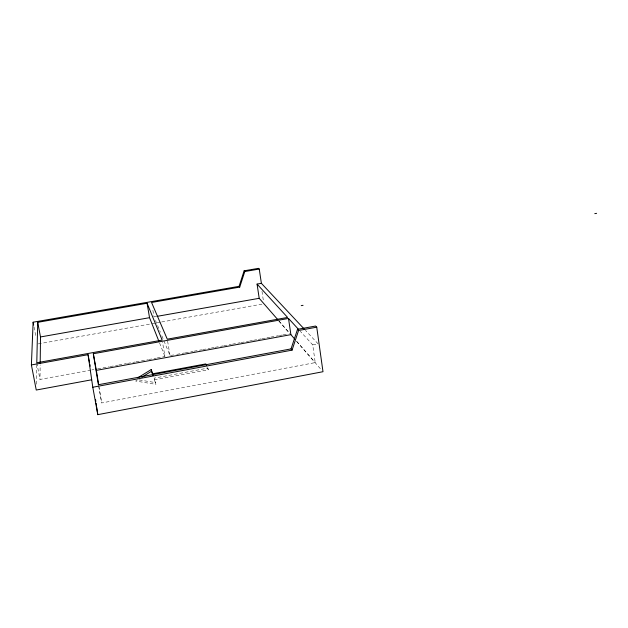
<?xml version="1.0" encoding="UTF-8"?>
<svg xmlns="http://www.w3.org/2000/svg" width="628" height="628" viewBox="0 0 628 628"><rect width="100%" height="100%" fill="white"/><g stroke="black" fill="none" stroke-linecap="round" stroke-linejoin="round"><path stroke-width="0.47" stroke-dasharray="3.14 2.35" d="M90.927 370.096L39.988 379.438L40.168 364.954M36.385 384.171L36.832 364.609M137.218 380.066L135.632 381.039L155.917 384.367L154.111 378.142L207.978 368.094L208.261 369.814L154.41 379.877L154.111 378.142M98.549 385.686L101.689 402.956L315.232 362.599L312.72 344.866L300.286 331.294M312.72 344.866L318.113 343.869L305.436 330.336M91.892 369.916L93.815 369.57M97.662 368.864L109.194 366.744M110.151 366.571L117.844 365.158M118.802 364.986L126.495 363.573M127.453 363.4L135.146 361.987M136.103 361.806L147.635 359.695M148.601 359.522L156.286 358.109M157.251 357.929L164.936 356.523L162.495 342.032M161.836 335.792L170.039 355.589L175.793 354.53M176.751 354.357L184.428 352.944M185.386 352.771L193.063 351.366M194.021 351.185L201.698 349.78M202.656 349.608L210.333 348.195M211.291 348.022L214.172 347.496M215.129 347.315L222.799 345.91M223.764 345.73L231.434 344.325M232.391 344.152L240.069 342.739M241.026 342.566L248.704 341.161M249.661 340.98L252.542 340.454M253.5 340.282L257.339 339.575M258.296 339.403L261.177 338.869M262.135 338.696L265.974 337.99M266.931 337.817L269.812 337.291M270.77 337.11L278.44 335.705M279.405 335.525L282.278 334.999M283.236 334.826L287.075 334.12M155.932 316.551L154.009 316.889L152.541 308.238M38.261 343.893L160.697 322.133M161.663 321.968L261.923 304.14M139.196 379.94L155.618 382.609M279.06 321.096L289.955 333.594M296.644 341.271L315.232 362.599M278.636 320.782L289.563 333.327M296.636 341.451L321.717 370.237M206.957 367.294L208.261 369.814M155.501 320.492L160.344 332.188M159.567 342.974L164.936 356.523M154.41 379.877L155.917 384.367M34.022 326.96L36.024 337.417M36.785 362.756L39.988 379.438M167.605 341.106L170.039 355.589M99.012 386.66L101.689 402.956M261.986 291.337L263.564 301.887"/><path stroke-width="0.94" d="M40.192 363.023L40.506 336.946L37.719 322.321L147.085 303.253L162.165 340.101L36.785 362.756L37.719 322.321M91.657 379.791L36.251 390.035L31.4 364.939L33.119 322.211L239.087 286.337L239.723 287.106L151.56 302.476L167.284 339.175L287.6 317.438L257.064 284.084L261.381 283.33L304.101 328.907M239.087 286.337L244.127 270.809L258.54 268.337L259.246 269.043L261.381 283.33M239.723 287.106L244.787 271.531L244.127 270.809M92.787 387.24L292.067 350.141L291.039 348.901L297.515 329.347L315.601 326.034L316.732 327.172L322.996 371.713L97.803 414.661L92.787 387.24L88.061 354.687L31.4 364.939M292.067 350.141L298.567 330.501L297.515 329.347M141.983 377.13L151.513 371.258L151.222 369.562L137.713 377.852M151.222 369.562L152.651 373.793L205.819 363.918L206.683 365.59M291.039 348.901L98.376 384.729L93.321 353.737L288.511 318.435L298.324 329.151M298.567 330.501L316.732 327.172M98.698 384.744L96.343 370.371L290.874 334.646L294.72 339.065M301.236 305.648L303.065 305.318M40.506 336.946L149.543 317.682L158.853 341.169M156.898 316.379L259.199 298.308L277.78 319.621M244.787 271.531L259.246 269.043M594.771 213.653L596.6 213.339M151.513 371.258L152.942 375.505L152.651 373.793M33.119 322.211L33.661 325.061M88.061 354.687L89.459 362.356M89.812 364.279L90.157 366.195M93.321 353.737L96.343 370.371M147.085 303.253L149.543 317.682M257.064 284.084L259.199 298.308M95.558 399.502L95.841 401.402M96.115 403.294L96.398 405.193M96.681 407.085L97.803 414.661M288.511 318.435L290.874 334.646"/></g></svg>
